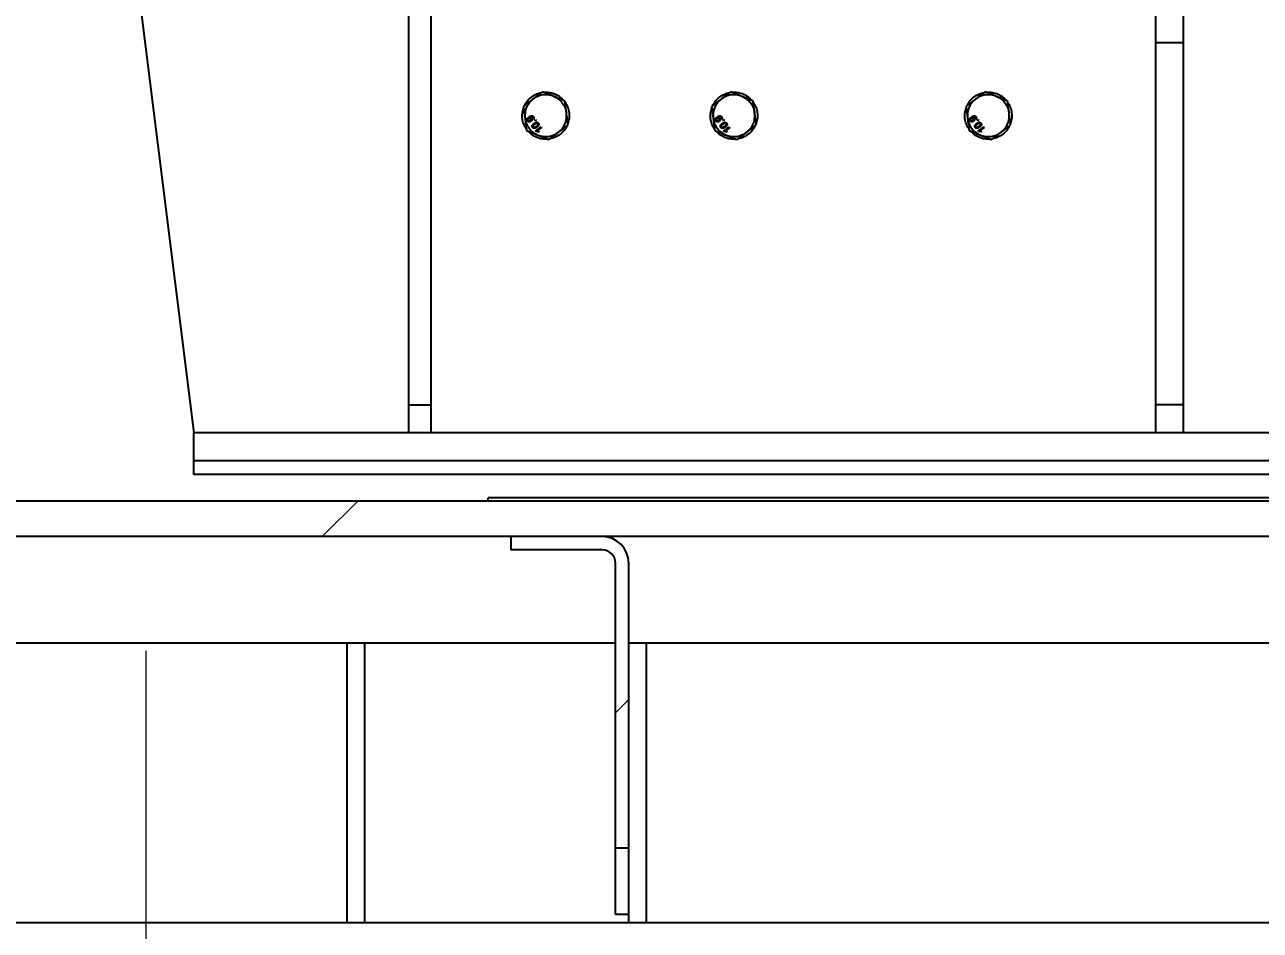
# Model space of a CAD drawing. Header units: millimetres. Extents: x 1293 to 41893, y 1011 to 26911.
# Drawn here: x 31437 to 32028, y 6471 to 6904 of the extents above; entities that cross this region are included whole.
import ezdxf

# ---------------------------------------------------------------- set-up
doc = ezdxf.new("R2010")
doc.units = ezdxf.units.MM
doc.header["$LTSCALE"] = 50
doc.linetypes.add('CENTERX2', pattern=[20.32, 12.7, -2.54, 2.54, -2.54])
for name, color, linetype in [('CAPA_1', 7, 'Continuous'), ('MAQUINAS', 11, 'Continuous'), ('STRUC', 4, 'Continuous')]:
    doc.layers.add(name, color=color, linetype=linetype)
doc.styles.add('SLDTEXTSTYLE0', font='TXT', dxfattribs={"width": 0.75})
doc.dimstyles.new('SLDDIMSTYLE0', dxfattribs={"dimtxt": 100, "dimasz": 100, "dimexe": 0, "dimexo": 0.0625, "dimgap": 25, "dimtad": 2, "dimdec": 0, "dimlfac": 1.5, "dimrnd": 1e-09, "dimzin": 12, "dimdsep": 46, "dimtxsty": 'SLDTEXTSTYLE0', "dimsah": 1, "dimcen": 0.09, "dimadec": 0, "dimazin": 3, "dimtfac": 1, "dimtdec": 0, "dimtofl": 0, "dimtmove": 0, "dimatfit": 3, "dimfxl": 1, "dimfrac": 2, "dimtolj": 1, "dimtzin": 12, "dimarcsym": 0})

# ---------------------------------------------------------------- blocks, each defined once
blk = doc.blocks.new('_D_36')
at = {"layer": 'CAPA_1', "transparency": 16777216}
for p, q in [((30433.48, 6916.47), (30433.48, 4682.7)), ((31494.97, 5040.86), (31494.97, 4682.7)), ((30433.48, 4732.7), (31494.97, 4732.7))]:
    blk.add_line(p, q, dxfattribs=at)
for points in [[(30433.48, 4732.7), (30533.48, 4717.31), (30533.48, 4748.08)], [(31494.97, 4732.7), (31394.97, 4748.08), (31394.97, 4717.31)]]:
    blk.add_solid(points, dxfattribs=at)
at = {"layer": 'CAPA_1', "transparency": 16777216, "insert": (30816.45, 4861.6), "char_height": 100, "attachment_point": 1, "style": 'SLDTEXTSTYLE0'}
blk.add_mtext('1592', dxfattribs=at)
blk = doc.blocks.new('_D_37')
at = {"layer": 'CAPA_1', "transparency": 16777216}
for p, q in [((32334.55, 7018.82), (32334.55, 4682.7)), ((31494.97, 5040.86), (31494.97, 4682.7)), ((31494.97, 4732.7), (32334.55, 4732.7))]:
    blk.add_line(p, q, dxfattribs=at)
for points in [[(31494.97, 4732.7), (31594.97, 4717.31), (31594.97, 4748.08)], [(32334.55, 4732.7), (32234.55, 4748.08), (32234.55, 4717.31)]]:
    blk.add_solid(points, dxfattribs=at)
at = {"layer": 'CAPA_1', "transparency": 16777216, "insert": (31766.98, 4861.6), "char_height": 100, "attachment_point": 1, "style": 'SLDTEXTSTYLE0'}
blk.add_mtext('1259', dxfattribs=at)

msp = doc.modelspace()

# ---------------------------------------------------------------- hatches: boundary and pattern name
at = {"layer": 'CAPA_1', "linetype": 'Continuous', "lineweight": 18}
h = msp.add_hatch(dxfattribs=at)
h.set_pattern_fill('ANSI34', color=256, scale=50, style=0)
h.paths.add_polyline_path([(32835.610707, 6659.0981266), (32835.610707, 6676.0314599), (30722.4942232, 6676.0314599), (30722.4942232, 6659.0981266)], flags=0)
h = msp.add_hatch(dxfattribs=at)
h.set_pattern_fill('ANSI32', color=256, scale=50, angle=3e-322, style=0)
edge = h.paths.add_edge_path(flags=0)
edge.add_line((31719.4775566, 6646.3981266), (31719.4775566, 6510.1686002))
edge.add_line((31719.4775566, 6510.1686002), (31725.8275566, 6510.1686002))
edge.add_line((31725.8275566, 6510.1686002), (31725.8275566, 6646.3981266))
edge.add_arc((31713.1275566, 6646.3981266), 12.7, 0, 90)
edge.add_line((31713.1275566, 6659.0981266), (31669.4775566, 6659.0981266))
edge.add_line((31669.4775566, 6659.0981266), (31669.4775566, 6652.7481266))
edge.add_line((31669.4775566, 6652.7481266), (31713.1275566, 6652.7481266))
edge.add_arc((31713.1275566, 6646.3981266), 6.35, 0, 90, ccw=False)

# ---------------------------------------------------------------- linework, layer by layer
at = {"color": 7, "linetype": 'Continuous', "lineweight": 25}
for p, q in [((32654.7608899, 6677.5581266), (31658.5942232, 6677.5581266)), ((31658.5942232, 6676.0314599), (31658.5942232, 6677.5581266)), ((32835.610707, 6676.0314599), (30722.4942232, 6676.0314599)), ((32835.610707, 6659.0981266), (30722.4942232, 6659.0981266)), ((31669.4775566, 6659.0981266), (31669.4775566, 6652.7481266)), ((31713.1275566, 6652.7481266), (31669.4775566, 6652.7481266)), ((31719.4775566, 6478.2981266), (31719.4775566, 6646.3981266)), ((31725.8275566, 6478.2981266), (31725.8275566, 6646.3981266)), ((31005.8275566, 6608.2981266), (31719.4775566, 6608.2981266)), ((31725.8275566, 6608.2981266), (32466.1442232, 6608.2981266)), ((31719.4775566, 6510.1686002), (31725.8275566, 6510.1686002)), ((31725.8275566, 6478.2981266), (31719.4775566, 6478.2981266))]:
    msp.add_line(p, q, dxfattribs=at)
for radius in [12.7, 6.35]:
    msp.add_arc((31713.1275566, 6646.3981266), radius, 0, 90, dxfattribs=at)
at = {"layer": 'CAPA_1', "linetype": 'CENTERX2', "lineweight": 18, "ltscale": 0.666667}
msp.add_line((31494.9728899, 6604.3581266), (31494.9728899, 5104.3581266), dxfattribs=at)
at = {"layer": 'MAQUINAS', "linetype": 'Continuous', "lineweight": 25}
for p, q in [((31620.4941996, 7062.0487932), (31620.4941996, 6708.7154599)), ((31631.1608663, 7062.0487932), (31631.1608663, 6708.7154599)), ((31481.5990347, 6998.3488418), (31517.8275332, 6708.7154578)), ((31977.8275501, 6915.3821266), (31977.8275501, 6708.7154599)), ((31991.1608834, 6708.7154599), (31991.1608834, 6915.3821266)), ((31977.8275501, 6895.3821266), (31991.1608834, 6895.3821266)), ((31694.1633923, 6868.2987164), (31693.8850507, 6868.0135834)), ((31694.3592241, 6868.095735), (31694.1659422, 6867.8977372)), ((31694.3592241, 6868.095735), (31694.8077958, 6867.5893071)), ((31784.1633923, 6868.2987164), (31783.8850507, 6868.0135834)), ((31784.3592241, 6868.095735), (31784.1659422, 6867.8977372)), ((31784.3592241, 6868.095735), (31784.8077958, 6867.5893071)), ((31905.830059, 6868.2987164), (31905.5517174, 6868.0135834)), ((31906.0258907, 6868.095735), (31905.8326089, 6867.8977372)), ((31906.0258907, 6868.095735), (31906.4744624, 6867.5893071)), ((31678.5599351, 6859.5201339), (31678.4948727, 6859.4674545)), ((31680.1720131, 6858.5977145), (31679.8694275, 6858.9188308)), ((31680.9135932, 6858.2820974), (31681.2614891, 6858.5498935)), ((31681.1813893, 6857.9342015), (31680.9135932, 6858.2820974)), ((31681.5292852, 6858.2019976), (31681.1813893, 6857.9342015)), ((31681.2258615, 6852.9821248), (31683.9394498, 6855.0709341)), ((31681.2614891, 6858.5498935), (31681.5292852, 6858.2019976)), ((31684.2072459, 6854.7230382), (31682.0926909, 6853.0953402)), ((31683.9394498, 6855.0709341), (31684.2072459, 6854.7230382)), ((31768.5599351, 6859.5201339), (31768.4948727, 6859.4674545)), ((31770.1720131, 6858.5977145), (31769.8694275, 6858.9188308)), ((31770.9135932, 6858.2820974), (31771.2614891, 6858.5498935)), ((31771.1813893, 6857.9342015), (31770.9135932, 6858.2820974)), ((31771.5292852, 6858.2019976), (31771.1813893, 6857.9342015)), ((31771.2258615, 6852.9821248), (31773.9394498, 6855.0709341)), ((31771.2614891, 6858.5498935), (31771.5292852, 6858.2019976)), ((31774.2072459, 6854.7230382), (31772.0926909, 6853.0953402)), ((31773.9394498, 6855.0709341), (31774.2072459, 6854.7230382)), ((31890.2266018, 6859.5201339), (31890.1615394, 6859.4674545)), ((31891.8386798, 6858.5977145), (31891.5360941, 6858.9188308)), ((31892.5802599, 6858.2820974), (31892.9281558, 6858.5498935)), ((31892.8480559, 6857.9342015), (31892.5802599, 6858.2820974)), ((31893.1959519, 6858.2019976), (31892.8480559, 6857.9342015)), ((31892.8925282, 6852.9821248), (31895.6061165, 6855.0709341)), ((31892.9281558, 6858.5498935), (31893.1959519, 6858.2019976)), ((31895.8739126, 6854.7230382), (31893.7593576, 6853.0953402)), ((31895.6061165, 6855.0709341), (31895.8739126, 6854.7230382)), ((31681.3982553, 6852.7581668), (31681.2258615, 6852.9821248)), ((31682.0926909, 6853.0953402), (31682.9748042, 6852.777093)), ((31682.9748042, 6852.777093), (31682.6540876, 6852.5302185)), ((31771.3982553, 6852.7581668), (31771.2258615, 6852.9821248)), ((31772.0926909, 6853.0953402), (31772.9748042, 6852.777093)), ((31772.9748042, 6852.777093), (31772.6540876, 6852.5302185)), ((31893.0649219, 6852.7581668), (31892.8925282, 6852.9821248)), ((31893.7593576, 6853.0953402), (31894.6414708, 6852.777093)), ((31894.6414708, 6852.777093), (31894.3207543, 6852.5302185)), ((31620.4941996, 6722.0487923), (31631.1608663, 6722.0487923)), ((31991.1608834, 6722.0487932), (31977.8275501, 6722.0487932)), ((32654.7608899, 6708.7154599), (31517.8275501, 6708.7154599)), ((31517.8275501, 6688.7154599), (31517.8275501, 6708.7154599)), ((32654.7608899, 6695.3821266), (31517.8275501, 6695.3821266)), ((32654.7608899, 6688.7154599), (31517.8275501, 6688.7154599))]:
    msp.add_line(p, q, dxfattribs=at)
for points, knots in [([(31680.0611458, 6868.3063427), (31679.3368665, 6867.748822), (31677.7867076, 6866.5555731), (31676.2857592, 6865.4002043), (31675.4860975, 6864.7846575)], [0, 0, 0, 0, 0.4672290805, 1, 1, 1, 1]), ([(31684.6361941, 6871.8280278), (31683.8365324, 6871.212481), (31682.335584, 6870.0571122), (31680.7854251, 6868.8638633), (31680.0611458, 6868.3063427)], [0, 0, 0, 0, 0.53277091955, 1, 1, 1, 1]), ([(31689.9735871, 6869.6267623), (31689.1286204, 6869.9752463), (31687.320157, 6870.7210988), (31685.5691041, 6871.4432739), (31684.6361941, 6871.8280278)], [0, 0, 0, 0, 0.46722908045, 1, 1, 1, 1]), ([(31695.31098, 6867.4254969), (31694.37807, 6867.8102508), (31692.6270171, 6868.5324258), (31690.8185537, 6869.2782784), (31689.9735871, 6869.6267623)], [0, 0, 0, 0, 0.5327709195, 1, 1, 1, 1]), ([(31696.0733247, 6861.7025462), (31695.9526373, 6862.6085508), (31695.6943329, 6864.5476523), (31695.4442284, 6866.4251961), (31695.31098, 6867.4254969)], [0, 0, 0, 0, 0.4672290805, 1, 1, 1, 1]), ([(31770.0611458, 6868.3063427), (31769.3368665, 6867.748822), (31767.7867076, 6866.5555731), (31766.2857592, 6865.4002043), (31765.4860975, 6864.7846575)], [0, 0, 0, 0, 0.4672290805, 1, 1, 1, 1]), ([(31774.6361941, 6871.8280278), (31773.8365324, 6871.212481), (31772.335584, 6870.0571122), (31770.7854251, 6868.8638633), (31770.0611458, 6868.3063427)], [0, 0, 0, 0, 0.5327709195, 1, 1, 1, 1]), ([(31779.9735871, 6869.6267623), (31779.1286204, 6869.9752463), (31777.320157, 6870.7210988), (31775.5691041, 6871.4432739), (31774.6361941, 6871.8280278)], [0, 0, 0, 0, 0.4672290805, 1, 1, 1, 1]), ([(31785.31098, 6867.4254969), (31784.37807, 6867.8102508), (31782.6270171, 6868.5324258), (31780.8185537, 6869.2782784), (31779.9735871, 6869.6267623)], [0, 0, 0, 0, 0.5327709195, 1, 1, 1, 1]), ([(31786.0733247, 6861.7025462), (31785.9526373, 6862.6085508), (31785.6943329, 6864.5476523), (31785.4442284, 6866.4251961), (31785.31098, 6867.4254969)], [0, 0, 0, 0, 0.4672290805, 1, 1, 1, 1]), ([(31891.7278125, 6868.3063427), (31891.0035331, 6867.748822), (31889.4533742, 6866.5555731), (31887.9524258, 6865.4002043), (31887.1527642, 6864.7846575)], [0, 0, 0, 0, 0.4672290805, 1, 1, 1, 1]), ([(31896.3028608, 6871.8280278), (31895.5031991, 6871.212481), (31894.0022507, 6870.0571122), (31892.4520918, 6868.8638633), (31891.7278125, 6868.3063427)], [0, 0, 0, 0, 0.5327709195, 1, 1, 1, 1]), ([(31901.6402537, 6869.6267623), (31900.795287, 6869.9752463), (31898.9868237, 6870.7210988), (31897.2357708, 6871.4432739), (31896.3028608, 6871.8280278)], [0, 0, 0, 0, 0.4672290805, 1, 1, 1, 1]), ([(31906.9776467, 6867.4254969), (31906.0447366, 6867.8102508), (31904.2936838, 6868.5324258), (31902.4852204, 6869.2782784), (31901.6402537, 6869.6267623)], [0, 0, 0, 0, 0.5327709195, 1, 1, 1, 1]), ([(31907.7399914, 6861.7025462), (31907.619304, 6862.6085508), (31907.3609995, 6864.5476523), (31907.1108951, 6866.4251961), (31906.9776467, 6867.4254969)], [0, 0, 0, 0, 0.4672290805, 1, 1, 1, 1]), ([(31675.4860975, 6864.7846575), (31675.6193459, 6863.7843567), (31675.8694503, 6861.9068129), (31676.1277548, 6859.9677115), (31676.2484422, 6859.0617069)], [0, 0, 0, 0, 0.5327709195, 1, 1, 1, 1]), ([(31696.8356694, 6855.9795956), (31696.702421, 6856.9798964), (31696.4523165, 6858.8574402), (31696.194012, 6860.7965416), (31696.0733247, 6861.7025462)], [0, 0, 0, 0, 0.5327709195, 1, 1, 1, 1]), ([(31765.4860975, 6864.7846575), (31765.6193459, 6863.7843567), (31765.8694503, 6861.9068129), (31766.1277548, 6859.9677115), (31766.2484422, 6859.0617069)], [0, 0, 0, 0, 0.5327709195, 1, 1, 1, 1]), ([(31786.8356694, 6855.9795956), (31786.702421, 6856.9798964), (31786.4523165, 6858.8574402), (31786.194012, 6860.7965416), (31786.0733247, 6861.7025462)], [0, 0, 0, 0, 0.5327709195, 1, 1, 1, 1]), ([(31887.1527642, 6864.7846575), (31887.2860125, 6863.7843567), (31887.536117, 6861.9068129), (31887.7944215, 6859.9677115), (31887.9151088, 6859.0617069)], [0, 0, 0, 0, 0.5327709195, 1, 1, 1, 1]), ([(31908.502336, 6855.9795956), (31908.3690876, 6856.9798964), (31908.1189832, 6858.8574402), (31907.8606787, 6860.7965416), (31907.7399914, 6861.7025462)], [0, 0, 0, 0, 0.5327709195, 1, 1, 1, 1]), ([(31676.2484422, 6859.0617069), (31676.3691295, 6858.1557023), (31676.627434, 6856.2166008), (31676.8775384, 6854.339057), (31677.0107868, 6853.3387562)], [0, 0, 0, 0, 0.4672290805, 1, 1, 1, 1]), ([(31677.5060067, 6857.8146168), (31677.4535889, 6857.8935522), (31677.348769, 6858.0513992), (31677.2793137, 6858.3302816), (31677.2780621, 6858.6153625), (31677.3817383, 6858.9818158), (31677.6689771, 6859.3701418), (31677.9621528, 6859.6062118), (31678.1091182, 6859.7245509)], [0, 0, 0, 0, 0.1250635897, 0.2500895576, 0.3751100052, 0.5001693996, 0.7494409524, 1, 1, 1, 1]), ([(31679.046931, 6857.6762688), (31678.9257334, 6857.5955329), (31678.7431365, 6857.4738958), (31678.459175, 6857.4065617), (31678.2402598, 6857.4003853), (31678.0268007, 6857.4394911), (31677.7554019, 6857.548497), (31677.6059256, 6857.7079973), (31677.5060067, 6857.8146168)], [0, 0, 0, 0, 0.2498688585, 0.3764535287, 0.5003476657, 0.6272386366, 0.7508240847, 1, 1, 1, 1]), ([(31677.7781068, 6858.1089048), (31677.7291289, 6858.1870474), (31677.6559349, 6858.3038261), (31677.6362508, 6858.487601), (31677.6536472, 6858.6236443), (31677.6995341, 6858.7541155), (31677.7940955, 6858.9118456), (31677.898662, 6859.0020574), (31677.9681365, 6859.0619945)], [0, 0, 0, 0, 0.24901685056, 0.37213839249, 0.49936545582, 0.62356193351, 0.74989269326, 1, 1, 1, 1]), ([(31678.7976169, 6858.0383914), (31678.717867, 6857.9850357), (31678.5585771, 6857.8784648), (31678.3132659, 6857.8410203), (31678.1243555, 6857.8671429), (31677.9434034, 6857.9352326), (31677.8446072, 6858.0390348), (31677.7781068, 6858.1089048)], [0, 0, 0, 0, 0.2502503989, 0.4998417518, 0.6295762976, 0.7506653539, 1, 1, 1, 1]), ([(31677.9681365, 6859.0619945), (31678.0438873, 6859.113136), (31678.1585005, 6859.1905146), (31678.335341, 6859.2389192), (31678.4730585, 6859.2454896), (31678.6068901, 6859.2217318), (31678.7769739, 6859.1518247), (31678.8703806, 6859.051224), (31678.9328583, 6858.9839345)], [0, 0, 0, 0, 0.2499764907, 0.3782221672, 0.5003423322, 0.6274524307, 0.7508110927, 1, 1, 1, 1]), ([(31678.1091182, 6859.7245509), (31678.2754774, 6859.8458893), (31678.6076305, 6860.0881538), (31679.0917549, 6860.2954557), (31679.5060115, 6860.3287372), (31679.811101, 6860.2640992), (31680.085925, 6860.1156753), (31680.2224813, 6859.9605226), (31680.2907882, 6859.8829136)], [0, 0, 0, 0, 0.25048494292, 0.50011851407, 0.62789918518, 0.75009236964, 0.87499367523, 1, 1, 1, 1]), ([(31678.4948727, 6859.4674545), (31678.5733721, 6859.4705156), (31678.7308639, 6859.4766568), (31678.9591547, 6859.4085006), (31679.1701822, 6859.2961652), (31679.2751782, 6859.1779345), (31679.3275588, 6859.1189514)], [0, 0, 0, 0, 0.2489431767, 0.4994502947, 0.7502849385, 1, 1, 1, 1]), ([(31679.9638736, 6859.6598356), (31679.9196635, 6859.7090829), (31679.8312802, 6859.8075365), (31679.6504703, 6859.896122), (31679.4520745, 6859.9268143), (31679.0629032, 6859.8397325), (31678.7833896, 6859.6621226), (31678.5599351, 6859.5201339)], [0, 0, 0, 0, 0.1252073258, 0.2503100191, 0.3753386279, 0.5006201474, 1, 1, 1, 1]), ([(31678.9328583, 6858.9839345), (31678.9824024, 6858.9082558), (31679.0566331, 6858.7948683), (31679.089354, 6858.6165348), (31679.0832615, 6858.4817351), (31679.0480893, 6858.3509065), (31678.9662836, 6858.189382), (31678.864935, 6858.0986547), (31678.7976169, 6858.0383914)], [0, 0, 0, 0, 0.2495205461, 0.3738507837, 0.4998887841, 0.6240955932, 0.7503154422, 1, 1, 1, 1]), ([(31679.3275588, 6859.1189514), (31679.3664168, 6859.0622905), (31679.4441065, 6858.9490071), (31679.5091939, 6858.7526227), (31679.5304558, 6858.5471402), (31679.5064989, 6858.3421055), (31679.442249, 6858.1449283), (31679.3063968, 6857.9042466), (31679.1505088, 6857.7672767), (31679.046931, 6857.6762688)], [0, 0, 0, 0, 0.1250740585, 0.2500636243, 0.3732612247, 0.5001992382, 0.6242961009, 0.7503685137, 1, 1, 1, 1]), ([(31679.8868812, 6854.7216045), (31679.8326734, 6854.8022663), (31679.7243023, 6854.9635238), (31679.6504925, 6855.2501699), (31679.674206, 6855.5448688), (31679.9217364, 6856.076597), (31680.2946599, 6856.3952981), (31680.5926671, 6856.6499757)], [0, 0, 0, 0, 0.125373348, 0.2506437386, 0.375697515, 0.5011131747, 1, 1, 1, 1]), ([(31679.8694275, 6858.9188308), (31679.9185312, 6858.9771936), (31680.0072126, 6859.0825971), (31680.0734251, 6859.2452283), (31680.0817105, 6859.3763101), (31680.0625838, 6859.4785051), (31680.0240539, 6859.5755172), (31679.9839328, 6859.6317306), (31679.9638736, 6859.6598356)], [0, 0, 0, 0, 0.2764767993, 0.4993179598, 0.6237184282, 0.7494961879, 0.8747561628, 1, 1, 1, 1]), ([(31681.9316475, 6854.910496), (31681.7749826, 6854.7965196), (31681.4620392, 6854.5688479), (31681.0106815, 6854.3623784), (31680.6231622, 6854.3104673), (31680.3329887, 6854.3597667), (31680.0779278, 6854.5015876), (31679.9506055, 6854.6482171), (31679.8868812, 6854.7216045)], [0, 0, 0, 0, 0.2504817087, 0.5003455958, 0.6317049057, 0.7502211388, 0.8749866995, 1, 1, 1, 1]), ([(31680.2029165, 6854.9588158), (31680.1654071, 6855.0183751), (31680.0903899, 6855.1374909), (31680.0791177, 6855.3527688), (31680.130704, 6855.557638), (31680.3630056, 6855.9103545), (31680.6387845, 6856.1275285), (31680.859376, 6856.3012429)], [0, 0, 0, 0, 0.1247447425, 0.2494837578, 0.3744708184, 0.4996480989, 1, 1, 1, 1]), ([(31680.2907882, 6859.8829136), (31680.3567709, 6859.7825569), (31680.4559905, 6859.6316486), (31680.5066742, 6859.3961386), (31680.5070195, 6859.1575457), (31680.4117147, 6858.8647204), (31680.2519977, 6858.6868101), (31680.1720131, 6858.5977145)], [0, 0, 0, 0, 0.2498594906, 0.3757183909, 0.500481002, 0.7498462328, 1, 1, 1, 1]), ([(31680.6666619, 6854.7409773), (31680.622165, 6854.7425872), (31680.5332001, 6854.7458059), (31680.4051857, 6854.7872052), (31680.2901412, 6854.8576085), (31680.2319949, 6854.925076), (31680.2029165, 6854.9588158)], [0, 0, 0, 0, 0.2501584562, 0.5001555724, 0.7500324303, 1, 1, 1, 1]), ([(31680.5926671, 6856.6499757), (31680.7491347, 6856.7639532), (31681.0616925, 6856.9916334), (31681.5090704, 6857.1949642), (31681.8952663, 6857.2487387), (31682.1862684, 6857.2023213), (31682.4446946, 6857.0573037), (31682.5716975, 6856.9106099), (31682.6352591, 6856.8371934)], [0, 0, 0, 0, 0.2504758129, 0.5003473544, 0.6257683408, 0.7501761831, 0.8749696966, 1, 1, 1, 1]), ([(31681.6627642, 6855.2575551), (31681.5100251, 6855.146345), (31681.2809295, 6854.9795396), (31680.9452486, 6854.7986629), (31680.7594425, 6854.760189), (31680.6666619, 6854.7409773)], [0, 0, 0, 0, 0.5003723119, 0.7505151407, 1, 1, 1, 1]), ([(31680.859376, 6856.3012429), (31681.0830202, 6856.4691422), (31681.3626205, 6856.6790502), (31681.7611611, 6856.8163798), (31681.9717947, 6856.8116748), (31682.1766729, 6856.7482825), (31682.2736734, 6856.6468642), (31682.3221527, 6856.596177)], [0, 0, 0, 0, 0.5004095025, 0.6256126137, 0.7505796735, 0.875343692, 1, 1, 1, 1]), ([(31682.3221527, 6856.596177), (31682.3591234, 6856.5364322), (31682.4330853, 6856.4169096), (31682.440319, 6856.2024346), (31682.3924831, 6855.9972586), (31682.1563386, 6855.6475562), (31681.8821084, 6855.4308713), (31681.6627642, 6855.2575551)], [0, 0, 0, 0, 0.1246963828, 0.2494616582, 0.3744323466, 0.4996371137, 1, 1, 1, 1]), ([(31682.8403445, 6856.029828), (31682.795739, 6855.9159012), (31682.7064629, 6855.6878814), (31682.4011622, 6855.3006984), (31682.1194453, 6855.0665703), (31681.9316475, 6854.910496)], [0, 0, 0, 0, 0.249753552, 0.499871473, 1, 1, 1, 1]), ([(31682.6352591, 6856.8371934), (31682.7142409, 6856.7152307), (31682.832865, 6856.532053), (31682.864281, 6856.2794412), (31682.860433, 6856.1358216), (31682.8470406, 6856.0651588), (31682.8403445, 6856.029828)], [0, 0, 0, 0, 0.4987953461, 0.7491482596, 0.8745764119, 1, 1, 1, 1]), ([(31692.2606211, 6852.4579104), (31692.9849004, 6853.0154311), (31694.5350593, 6854.20868), (31696.0360077, 6855.3640488), (31696.8356694, 6855.9795956)], [0, 0, 0, 0, 0.46722908045, 1, 1, 1, 1]), ([(31766.2484422, 6859.0617069), (31766.3691295, 6858.1557023), (31766.627434, 6856.2166008), (31766.8775384, 6854.339057), (31767.0107868, 6853.3387562)], [0, 0, 0, 0, 0.4672290805, 1, 1, 1, 1]), ([(31767.5060067, 6857.8146168), (31767.4535889, 6857.8935522), (31767.348769, 6858.0513992), (31767.2793137, 6858.3302816), (31767.2780621, 6858.6153625), (31767.3817383, 6858.9818158), (31767.6689771, 6859.3701418), (31767.9621528, 6859.6062118), (31768.1091182, 6859.7245509)], [0, 0, 0, 0, 0.1250635897, 0.2500895576, 0.3751100052, 0.5001693996, 0.7494409524, 1, 1, 1, 1]), ([(31769.046931, 6857.6762688), (31768.9257334, 6857.5955329), (31768.7431365, 6857.4738958), (31768.459175, 6857.4065617), (31768.2402598, 6857.4003853), (31768.0268007, 6857.4394911), (31767.7554019, 6857.548497), (31767.6059256, 6857.7079973), (31767.5060067, 6857.8146168)], [0, 0, 0, 0, 0.2498688585, 0.3764535287, 0.5003476657, 0.6272386366, 0.7508240847, 1, 1, 1, 1]), ([(31767.7781068, 6858.1089048), (31767.7291289, 6858.1870474), (31767.6559349, 6858.3038261), (31767.6362508, 6858.487601), (31767.6536472, 6858.6236443), (31767.6995341, 6858.7541155), (31767.7940955, 6858.9118456), (31767.898662, 6859.0020574), (31767.9681365, 6859.0619945)], [0, 0, 0, 0, 0.2490168506, 0.3721383925, 0.4993654558, 0.6235619335, 0.7498926933, 1, 1, 1, 1]), ([(31768.7976169, 6858.0383914), (31768.717867, 6857.9850357), (31768.5585771, 6857.8784648), (31768.3132659, 6857.8410203), (31768.1243555, 6857.8671429), (31767.9434034, 6857.9352326), (31767.8446072, 6858.0390348), (31767.7781068, 6858.1089048)], [0, 0, 0, 0, 0.2502503989, 0.4998417518, 0.6295762976, 0.7506653539, 1, 1, 1, 1]), ([(31767.9681365, 6859.0619945), (31768.0438873, 6859.113136), (31768.1585005, 6859.1905146), (31768.335341, 6859.2389192), (31768.4730585, 6859.2454896), (31768.6068901, 6859.2217318), (31768.7769739, 6859.1518247), (31768.8703806, 6859.051224), (31768.9328583, 6858.9839345)], [0, 0, 0, 0, 0.2499764907, 0.3782221671, 0.5003423322, 0.6274524307, 0.7508110927, 1, 1, 1, 1]), ([(31768.1091182, 6859.7245509), (31768.2754774, 6859.8458893), (31768.6076305, 6860.0881538), (31769.0917549, 6860.2954557), (31769.5060115, 6860.3287372), (31769.811101, 6860.2640992), (31770.085925, 6860.1156753), (31770.2224813, 6859.9605226), (31770.2907882, 6859.8829136)], [0, 0, 0, 0, 0.2504849429, 0.5001185141, 0.6278991852, 0.7500923696, 0.8749936752, 1, 1, 1, 1]), ([(31768.4948727, 6859.4674545), (31768.5733721, 6859.4705156), (31768.7308639, 6859.4766568), (31768.9591547, 6859.4085006), (31769.1701822, 6859.2961652), (31769.2751782, 6859.1779345), (31769.3275588, 6859.1189514)], [0, 0, 0, 0, 0.2489431768, 0.4994502947, 0.7502849385, 1, 1, 1, 1]), ([(31769.9638736, 6859.6598356), (31769.9196635, 6859.7090829), (31769.8312802, 6859.8075365), (31769.6504703, 6859.896122), (31769.4520745, 6859.9268143), (31769.0629032, 6859.8397325), (31768.7833896, 6859.6621226), (31768.5599351, 6859.5201339)], [0, 0, 0, 0, 0.1252073258, 0.2503100191, 0.3753386279, 0.5006201474, 1, 1, 1, 1]), ([(31768.9328583, 6858.9839345), (31768.9824024, 6858.9082558), (31769.0566331, 6858.7948683), (31769.089354, 6858.6165348), (31769.0832615, 6858.4817351), (31769.0480893, 6858.3509065), (31768.9662836, 6858.189382), (31768.864935, 6858.0986547), (31768.7976169, 6858.0383914)], [0, 0, 0, 0, 0.2495205461, 0.3738507838, 0.4998887841, 0.6240955932, 0.7503154422, 1, 1, 1, 1]), ([(31769.3275588, 6859.1189514), (31769.3664168, 6859.0622905), (31769.4441065, 6858.9490071), (31769.5091939, 6858.7526227), (31769.5304558, 6858.5471402), (31769.5064989, 6858.3421055), (31769.442249, 6858.1449283), (31769.3063968, 6857.9042466), (31769.1505088, 6857.7672767), (31769.046931, 6857.6762688)], [0, 0, 0, 0, 0.1250740585, 0.2500636243, 0.3732612247, 0.5001992382, 0.6242961009, 0.7503685137, 1, 1, 1, 1]), ([(31769.8868812, 6854.7216045), (31769.8326734, 6854.8022663), (31769.7243023, 6854.9635238), (31769.6504925, 6855.2501699), (31769.674206, 6855.5448688), (31769.9217364, 6856.076597), (31770.2946599, 6856.3952981), (31770.5926671, 6856.6499757)], [0, 0, 0, 0, 0.125373348, 0.2506437386, 0.375697515, 0.5011131747, 1, 1, 1, 1]), ([(31769.8694275, 6858.9188308), (31769.9185312, 6858.9771936), (31770.0072126, 6859.0825971), (31770.0734251, 6859.2452283), (31770.0817105, 6859.3763101), (31770.0625838, 6859.4785051), (31770.0240539, 6859.5755172), (31769.9839328, 6859.6317306), (31769.9638736, 6859.6598356)], [0, 0, 0, 0, 0.2764767993, 0.4993179598, 0.6237184282, 0.7494961879, 0.8747561628, 1, 1, 1, 1]), ([(31771.9316475, 6854.910496), (31771.7749826, 6854.7965196), (31771.4620392, 6854.5688479), (31771.0106815, 6854.3623784), (31770.6231622, 6854.3104673), (31770.3329887, 6854.3597667), (31770.0779278, 6854.5015876), (31769.9506055, 6854.6482171), (31769.8868812, 6854.7216045)], [0, 0, 0, 0, 0.2504817087, 0.5003455958, 0.6317049057, 0.7502211388, 0.8749866995, 1, 1, 1, 1]), ([(31770.2029165, 6854.9588158), (31770.1654071, 6855.0183751), (31770.0903899, 6855.1374909), (31770.0791177, 6855.3527688), (31770.130704, 6855.557638), (31770.3630056, 6855.9103545), (31770.6387845, 6856.1275285), (31770.859376, 6856.3012429)], [0, 0, 0, 0, 0.1247447425, 0.24948375779, 0.37447081842, 0.49964809889, 1, 1, 1, 1]), ([(31770.2907882, 6859.8829136), (31770.3567709, 6859.7825569), (31770.4559905, 6859.6316486), (31770.5066742, 6859.3961386), (31770.5070195, 6859.1575457), (31770.4117147, 6858.8647204), (31770.2519977, 6858.6868101), (31770.1720131, 6858.5977145)], [0, 0, 0, 0, 0.2498594906, 0.3757183909, 0.500481002, 0.7498462328, 1, 1, 1, 1]), ([(31770.6666619, 6854.7409773), (31770.622165, 6854.7425872), (31770.5332001, 6854.7458059), (31770.4051857, 6854.7872052), (31770.2901412, 6854.8576085), (31770.2319949, 6854.925076), (31770.2029165, 6854.9588158)], [0, 0, 0, 0, 0.25015845617, 0.50015557244, 0.75003243026, 1, 1, 1, 1]), ([(31770.5926671, 6856.6499757), (31770.7491347, 6856.7639532), (31771.0616925, 6856.9916334), (31771.5090704, 6857.1949642), (31771.8952663, 6857.2487387), (31772.1862684, 6857.2023213), (31772.4446946, 6857.0573037), (31772.5716975, 6856.9106099), (31772.6352591, 6856.8371934)], [0, 0, 0, 0, 0.2504758129, 0.5003473544, 0.6257683408, 0.7501761831, 0.8749696966, 1, 1, 1, 1]), ([(31771.6627642, 6855.2575551), (31771.5100251, 6855.146345), (31771.2809295, 6854.9795396), (31770.9452486, 6854.7986629), (31770.7594425, 6854.760189), (31770.6666619, 6854.7409773)], [0, 0, 0, 0, 0.5003723119, 0.7505151407, 1, 1, 1, 1]), ([(31770.859376, 6856.3012429), (31771.0830202, 6856.4691422), (31771.3626205, 6856.6790502), (31771.7611611, 6856.8163798), (31771.9717947, 6856.8116748), (31772.1766729, 6856.7482825), (31772.2736734, 6856.6468642), (31772.3221527, 6856.596177)], [0, 0, 0, 0, 0.5004095025, 0.6256126137, 0.7505796735, 0.875343692, 1, 1, 1, 1]), ([(31772.3221527, 6856.596177), (31772.3591234, 6856.5364322), (31772.4330853, 6856.4169096), (31772.440319, 6856.2024346), (31772.3924831, 6855.9972586), (31772.1563386, 6855.6475562), (31771.8821084, 6855.4308713), (31771.6627642, 6855.2575551)], [0, 0, 0, 0, 0.1246963828, 0.2494616582, 0.3744323466, 0.4996371137, 1, 1, 1, 1]), ([(31772.8403445, 6856.029828), (31772.795739, 6855.9159012), (31772.7064629, 6855.6878814), (31772.4011622, 6855.3006984), (31772.1194453, 6855.0665703), (31771.9316475, 6854.910496)], [0, 0, 0, 0, 0.249753552, 0.499871473, 1, 1, 1, 1]), ([(31772.6352591, 6856.8371934), (31772.7142409, 6856.7152307), (31772.832865, 6856.532053), (31772.864281, 6856.2794412), (31772.860433, 6856.1358216), (31772.8470406, 6856.0651588), (31772.8403445, 6856.029828)], [0, 0, 0, 0, 0.4987953461, 0.7491482596, 0.8745764119, 1, 1, 1, 1]), ([(31782.2606211, 6852.4579104), (31782.9849004, 6853.0154311), (31784.5350593, 6854.20868), (31786.0360077, 6855.3640488), (31786.8356694, 6855.9795956)], [0, 0, 0, 0, 0.4672290805, 1, 1, 1, 1]), ([(31887.9151088, 6859.0617069), (31888.0357962, 6858.1557023), (31888.2941006, 6856.2166008), (31888.5442051, 6854.339057), (31888.6774535, 6853.3387562)], [0, 0, 0, 0, 0.4672290805, 1, 1, 1, 1]), ([(31889.1726734, 6857.8146168), (31889.1202556, 6857.8935522), (31889.0154357, 6858.0513992), (31888.9459804, 6858.3302816), (31888.9447287, 6858.6153625), (31889.0484049, 6858.9818158), (31889.3356438, 6859.3701418), (31889.6288194, 6859.6062118), (31889.7757849, 6859.7245509)], [0, 0, 0, 0, 0.1250635897, 0.2500895576, 0.3751100052, 0.5001693996, 0.7494409524, 1, 1, 1, 1]), ([(31890.7135977, 6857.6762688), (31890.5924001, 6857.5955329), (31890.4098032, 6857.4738958), (31890.1258417, 6857.4065617), (31889.9069265, 6857.4003853), (31889.6934673, 6857.4394911), (31889.4220686, 6857.548497), (31889.2725923, 6857.7079973), (31889.1726734, 6857.8146168)], [0, 0, 0, 0, 0.2498688585, 0.3764535287, 0.5003476657, 0.6272386366, 0.7508240847, 1, 1, 1, 1]), ([(31889.4447735, 6858.1089048), (31889.3957956, 6858.1870474), (31889.3226016, 6858.3038261), (31889.3029174, 6858.487601), (31889.3203139, 6858.6236443), (31889.3662008, 6858.7541155), (31889.4607622, 6858.9118456), (31889.5653287, 6859.0020574), (31889.6348032, 6859.0619945)], [0, 0, 0, 0, 0.2490168506, 0.3721383925, 0.4993654558, 0.6235619335, 0.7498926933, 1, 1, 1, 1]), ([(31890.4642836, 6858.0383914), (31890.3845337, 6857.9850357), (31890.2252438, 6857.8784648), (31889.9799326, 6857.8410203), (31889.7910222, 6857.8671429), (31889.6100701, 6857.9352326), (31889.5112739, 6858.0390348), (31889.4447735, 6858.1089048)], [0, 0, 0, 0, 0.2502503989, 0.4998417518, 0.6295762976, 0.7506653539, 1, 1, 1, 1]), ([(31889.6348032, 6859.0619945), (31889.7105539, 6859.113136), (31889.8251671, 6859.1905146), (31890.0020076, 6859.2389192), (31890.1397252, 6859.2454896), (31890.2735567, 6859.2217318), (31890.4436406, 6859.1518247), (31890.5370473, 6859.051224), (31890.599525, 6858.9839345)], [0, 0, 0, 0, 0.2499764907, 0.3782221672, 0.5003423322, 0.6274524307, 0.7508110927, 1, 1, 1, 1]), ([(31889.7757849, 6859.7245509), (31889.9421441, 6859.8458893), (31890.2742971, 6860.0881538), (31890.7584215, 6860.2954557), (31891.1726781, 6860.3287372), (31891.4777676, 6860.2640992), (31891.7525917, 6860.1156753), (31891.889148, 6859.9605226), (31891.9574548, 6859.8829136)], [0, 0, 0, 0, 0.2504849429, 0.5001185141, 0.6278991852, 0.7500923696, 0.8749936752, 1, 1, 1, 1]), ([(31890.1615394, 6859.4674545), (31890.2400387, 6859.4705156), (31890.3975306, 6859.4766568), (31890.6258214, 6859.4085006), (31890.8368488, 6859.2961652), (31890.9418448, 6859.1779345), (31890.9942254, 6859.1189514)], [0, 0, 0, 0, 0.2489431767, 0.4994502947, 0.7502849385, 1, 1, 1, 1]), ([(31891.6305403, 6859.6598356), (31891.5863301, 6859.7090829), (31891.4979469, 6859.8075365), (31891.3171369, 6859.896122), (31891.1187412, 6859.9268143), (31890.7295698, 6859.8397325), (31890.4500563, 6859.6621226), (31890.2266018, 6859.5201339)], [0, 0, 0, 0, 0.1252073258, 0.2503100191, 0.3753386279, 0.5006201474, 1, 1, 1, 1]), ([(31890.599525, 6858.9839345), (31890.649069, 6858.9082558), (31890.7232998, 6858.7948683), (31890.7560207, 6858.6165348), (31890.7499282, 6858.4817351), (31890.7147559, 6858.3509065), (31890.6329502, 6858.189382), (31890.5316017, 6858.0986547), (31890.4642836, 6858.0383914)], [0, 0, 0, 0, 0.2495205461, 0.3738507837, 0.4998887841, 0.6240955932, 0.7503154422, 1, 1, 1, 1]), ([(31890.9942254, 6859.1189514), (31891.0330834, 6859.0622905), (31891.1107732, 6858.9490071), (31891.1758606, 6858.7526227), (31891.1971225, 6858.5471402), (31891.1731656, 6858.3421055), (31891.1089157, 6858.1449283), (31890.9730634, 6857.9042466), (31890.8171754, 6857.7672767), (31890.7135977, 6857.6762688)], [0, 0, 0, 0, 0.1250740585, 0.2500636243, 0.3732612247, 0.5001992382, 0.6242961009, 0.7503685137, 1, 1, 1, 1]), ([(31891.5535478, 6854.7216045), (31891.4993401, 6854.8022663), (31891.390969, 6854.9635238), (31891.3171592, 6855.2501699), (31891.3408726, 6855.5448688), (31891.588403, 6856.076597), (31891.9613266, 6856.3952981), (31892.2593338, 6856.6499757)], [0, 0, 0, 0, 0.125373348, 0.2506437386, 0.375697515, 0.5011131747, 1, 1, 1, 1]), ([(31891.5360941, 6858.9188308), (31891.5851978, 6858.9771936), (31891.6738792, 6859.0825971), (31891.7400918, 6859.2452283), (31891.7483772, 6859.3763101), (31891.7292505, 6859.4785051), (31891.6907206, 6859.5755172), (31891.6505995, 6859.6317306), (31891.6305403, 6859.6598356)], [0, 0, 0, 0, 0.2764767993, 0.4993179598, 0.6237184282, 0.7494961879, 0.8747561628, 1, 1, 1, 1]), ([(31893.5983141, 6854.910496), (31893.4416492, 6854.7965196), (31893.1287058, 6854.5688479), (31892.6773482, 6854.3623784), (31892.2898289, 6854.3104673), (31891.9996553, 6854.3597667), (31891.7445945, 6854.5015876), (31891.6172722, 6854.6482171), (31891.5535478, 6854.7216045)], [0, 0, 0, 0, 0.2504817087, 0.5003455958, 0.6317049057, 0.7502211388, 0.8749866995, 1, 1, 1, 1]), ([(31891.8695832, 6854.9588158), (31891.8320737, 6855.0183751), (31891.7570565, 6855.1374909), (31891.7457844, 6855.3527688), (31891.7973707, 6855.557638), (31892.0296723, 6855.9103545), (31892.3054511, 6856.1275285), (31892.5260427, 6856.3012429)], [0, 0, 0, 0, 0.1247447425, 0.2494837578, 0.3744708184, 0.4996480989, 1, 1, 1, 1]), ([(31891.9574548, 6859.8829136), (31892.0234376, 6859.7825569), (31892.1226571, 6859.6316486), (31892.1733409, 6859.3961386), (31892.1736862, 6859.1575457), (31892.0783814, 6858.8647204), (31891.9186644, 6858.6868101), (31891.8386798, 6858.5977145)], [0, 0, 0, 0, 0.24985949056, 0.37571839091, 0.50048100198, 0.74984623285, 1, 1, 1, 1]), ([(31892.3333285, 6854.7409773), (31892.2888317, 6854.7425872), (31892.1998668, 6854.7458059), (31892.0718524, 6854.7872052), (31891.9568078, 6854.8576085), (31891.8986616, 6854.925076), (31891.8695832, 6854.9588158)], [0, 0, 0, 0, 0.2501584562, 0.5001555724, 0.7500324303, 1, 1, 1, 1]), ([(31892.2593338, 6856.6499757), (31892.4158014, 6856.7639532), (31892.7283592, 6856.9916334), (31893.175737, 6857.1949642), (31893.561933, 6857.2487387), (31893.8529351, 6857.2023213), (31894.1113613, 6857.0573037), (31894.2383641, 6856.9106099), (31894.3019257, 6856.8371934)], [0, 0, 0, 0, 0.2504758129, 0.5003473544, 0.6257683408, 0.7501761831, 0.8749696966, 1, 1, 1, 1]), ([(31893.3294309, 6855.2575551), (31893.1766917, 6855.146345), (31892.9475962, 6854.9795396), (31892.6119152, 6854.7986629), (31892.4261092, 6854.760189), (31892.3333285, 6854.7409773)], [0, 0, 0, 0, 0.5003723119, 0.7505151407, 1, 1, 1, 1]), ([(31892.5260427, 6856.3012429), (31892.7496869, 6856.4691422), (31893.0292872, 6856.6790502), (31893.4278278, 6856.8163798), (31893.6384613, 6856.8116748), (31893.8433396, 6856.7482825), (31893.9403401, 6856.6468642), (31893.9888194, 6856.596177)], [0, 0, 0, 0, 0.5004095025, 0.6256126137, 0.7505796735, 0.875343692, 1, 1, 1, 1]), ([(31893.9888194, 6856.596177), (31894.0257901, 6856.5364322), (31894.0997519, 6856.4169096), (31894.1069857, 6856.2024346), (31894.0591497, 6855.9972586), (31893.8230052, 6855.6475562), (31893.548775, 6855.4308713), (31893.3294309, 6855.2575551)], [0, 0, 0, 0, 0.1246963828, 0.2494616582, 0.3744323466, 0.4996371137, 1, 1, 1, 1]), ([(31894.5070112, 6856.029828), (31894.4624056, 6855.9159012), (31894.3731295, 6855.6878814), (31894.0678288, 6855.3006984), (31893.786112, 6855.0665703), (31893.5983141, 6854.910496)], [0, 0, 0, 0, 0.249753552, 0.499871473, 1, 1, 1, 1]), ([(31894.3019257, 6856.8371934), (31894.3809076, 6856.7152307), (31894.4995317, 6856.532053), (31894.5309477, 6856.2794412), (31894.5270997, 6856.1358216), (31894.5137073, 6856.0651588), (31894.5070112, 6856.029828)], [0, 0, 0, 0, 0.4987953461, 0.7491482596, 0.8745764119, 1, 1, 1, 1]), ([(31903.9272877, 6852.4579104), (31904.651567, 6853.0154311), (31906.201726, 6854.20868), (31907.7026744, 6855.3640488), (31908.502336, 6855.9795956)], [0, 0, 0, 0, 0.4672290805, 1, 1, 1, 1]), ([(31677.0107868, 6853.3387562), (31677.9436969, 6852.9540023), (31679.6947497, 6852.2318273), (31681.5032131, 6851.4859747), (31682.3481798, 6851.1374908)], [0, 0, 0, 0, 0.5327709195, 1, 1, 1, 1]), ([(31682.6540876, 6852.5302185), (31682.4532079, 6852.6167657), (31682.0521431, 6852.789561), (31681.6159661, 6852.7686194), (31681.3982553, 6852.7581668)], [0, 0, 0, 0, 0.5008657323, 1, 1, 1, 1]), ([(31682.3481798, 6851.1374908), (31683.1931465, 6850.7890068), (31685.0016098, 6850.0431543), (31686.7526627, 6849.3209792), (31687.6855728, 6848.9362253)], [0, 0, 0, 0, 0.4672290805, 1, 1, 1, 1]), ([(31687.6855728, 6848.9362253), (31688.4852344, 6849.5517721), (31689.9861828, 6850.7071409), (31691.5363417, 6851.9003898), (31692.2606211, 6852.4579104)], [0, 0, 0, 0, 0.5327709195, 1, 1, 1, 1]), ([(31767.0107868, 6853.3387562), (31767.9436969, 6852.9540023), (31769.6947497, 6852.2318273), (31771.5032131, 6851.4859747), (31772.3481798, 6851.1374908)], [0, 0, 0, 0, 0.5327709195, 1, 1, 1, 1]), ([(31772.6540876, 6852.5302185), (31772.4532079, 6852.6167657), (31772.0521431, 6852.789561), (31771.6159661, 6852.7686194), (31771.3982553, 6852.7581668)], [0, 0, 0, 0, 0.5008657323, 1, 1, 1, 1]), ([(31772.3481798, 6851.1374908), (31773.1931465, 6850.7890068), (31775.0016098, 6850.0431543), (31776.7526627, 6849.3209792), (31777.6855728, 6848.9362253)], [0, 0, 0, 0, 0.4672290805, 1, 1, 1, 1]), ([(31777.6855728, 6848.9362253), (31778.4852344, 6849.5517721), (31779.9861828, 6850.7071409), (31781.5363417, 6851.9003898), (31782.2606211, 6852.4579104)], [0, 0, 0, 0, 0.53277091955, 1, 1, 1, 1]), ([(31888.6774535, 6853.3387562), (31889.6103635, 6852.9540023), (31891.3614164, 6852.2318273), (31893.1698798, 6851.4859747), (31894.0148465, 6851.1374908)], [0, 0, 0, 0, 0.5327709195, 1, 1, 1, 1]), ([(31894.3207543, 6852.5302185), (31894.1198746, 6852.6167657), (31893.7188097, 6852.789561), (31893.2826328, 6852.7686194), (31893.0649219, 6852.7581668)], [0, 0, 0, 0, 0.5008657323, 1, 1, 1, 1]), ([(31894.0148465, 6851.1374908), (31894.8598131, 6850.7890068), (31896.6682765, 6850.0431543), (31898.4193294, 6849.3209792), (31899.3522394, 6848.9362253)], [0, 0, 0, 0, 0.4672290805, 1, 1, 1, 1]), ([(31899.3522394, 6848.9362253), (31900.1519011, 6849.5517721), (31901.6528495, 6850.7071409), (31903.2030084, 6851.9003898), (31903.9272877, 6852.4579104)], [0, 0, 0, 0, 0.5327709195, 1, 1, 1, 1])]:
    msp.add_open_spline(points, degree=3, knots=knots, dxfattribs=at)
for points in [[(31675.9655797, 6865.1537433), (31676.4009057, 6865.9386883), (31677.2715577, 6867.5085784), (31679.2375012, 6869.3763456), (31681.5461099, 6870.7989539), (31683.2865112, 6871.238946), (31684.1567119, 6871.458942)], [(31680.0611458, 6868.3063427), (31679.409429, 6867.7214004), (31678.1059955, 6866.5515159), (31676.82318, 6864.2332135), (31676.0987704, 6861.6846114), (31676.1985516, 6859.9360084), (31676.2484422, 6859.0617069)], [(31689.9735871, 6869.6267623), (31689.1411538, 6869.8986945), (31687.4762873, 6870.4425588), (31684.8271708, 6870.3943584), (31682.2578119, 6869.7474144), (31680.7933678, 6868.7866999), (31680.0611458, 6868.3063427)], [(31685.1955729, 6871.5973269), (31686.019747, 6871.6161784), (31687.6680954, 6871.6538814), (31690.0740451, 6871.0207052), (31692.3168334, 6869.9439477), (31693.5478727, 6868.8471269), (31694.1633923, 6868.2987164)], [(31689.9735871, 6869.6267623), (31690.7556997, 6869.2328181), (31692.3199249, 6868.4449296), (31694.1648742, 6866.5432715), (31695.5311753, 6864.2731695), (31695.8926082, 6862.5594207), (31696.0733247, 6861.7025462)], [(31695.3908766, 6866.8257102), (31695.8529959, 6866.0562343), (31696.7772346, 6864.5172825), (31697.4117967, 6861.8808419), (31697.4895073, 6859.170224), (31697.000351, 6857.4429962), (31696.7557728, 6856.5793823)], [(31765.9655797, 6865.1537433), (31766.4009057, 6865.9386883), (31767.2715577, 6867.5085784), (31769.2375012, 6869.3763456), (31771.5461099, 6870.7989539), (31773.2865112, 6871.238946), (31774.1567119, 6871.458942)], [(31770.0611458, 6868.3063427), (31769.409429, 6867.7214004), (31768.1059955, 6866.5515159), (31766.82318, 6864.2332135), (31766.0987704, 6861.6846114), (31766.1985516, 6859.9360084), (31766.2484422, 6859.0617069)], [(31779.9735871, 6869.6267623), (31779.1411538, 6869.8986945), (31777.4762873, 6870.4425588), (31774.8271708, 6870.3943584), (31772.2578119, 6869.7474144), (31770.7933678, 6868.7866999), (31770.0611458, 6868.3063427)], [(31775.1955729, 6871.5973269), (31776.019747, 6871.6161784), (31777.6680954, 6871.6538814), (31780.0740451, 6871.0207052), (31782.3168334, 6869.9439477), (31783.5478727, 6868.8471269), (31784.1633923, 6868.2987164)], [(31779.9735871, 6869.6267623), (31780.7556997, 6869.2328181), (31782.3199249, 6868.4449296), (31784.1648742, 6866.5432715), (31785.5311753, 6864.2731695), (31785.8926082, 6862.5594207), (31786.0733247, 6861.7025462)], [(31785.3908766, 6866.8257102), (31785.8529959, 6866.0562343), (31786.7772346, 6864.5172825), (31787.4117967, 6861.8808419), (31787.4895073, 6859.170224), (31787.000351, 6857.4429962), (31786.7557728, 6856.5793823)], [(31887.6322464, 6865.1537433), (31888.0675724, 6865.9386883), (31888.9382244, 6867.5085784), (31890.9041679, 6869.3763456), (31893.2127766, 6870.7989539), (31894.9531779, 6871.238946), (31895.8233786, 6871.458942)], [(31891.7278125, 6868.3063427), (31891.0760957, 6867.7214004), (31889.7726621, 6866.5515159), (31888.4898466, 6864.2332135), (31887.7654371, 6861.6846114), (31887.8652182, 6859.9360084), (31887.9151088, 6859.0617069)], [(31901.6402537, 6869.6267623), (31900.8078205, 6869.8986945), (31899.142954, 6870.4425588), (31896.4938375, 6870.3943584), (31893.9244786, 6869.7474144), (31892.4600345, 6868.7866999), (31891.7278125, 6868.3063427)], [(31896.8622395, 6871.5973269), (31897.6864137, 6871.6161784), (31899.3347621, 6871.6538814), (31901.7407117, 6871.0207052), (31903.9835, 6869.9439477), (31905.2145394, 6868.8471269), (31905.830059, 6868.2987164)], [(31901.6402537, 6869.6267623), (31902.4223663, 6869.2328181), (31903.9865916, 6868.4449296), (31905.8315409, 6866.5432715), (31907.197842, 6864.2731695), (31907.5592749, 6862.5594207), (31907.7399914, 6861.7025462)], [(31907.0575433, 6866.8257102), (31907.5196626, 6866.0562343), (31908.4439013, 6864.5172825), (31909.0784634, 6861.8808419), (31909.156174, 6859.170224), (31908.6670176, 6857.4429962), (31908.4224394, 6856.5793823)], [(31676.9308902, 6853.9385429), (31676.4687709, 6854.7080188), (31675.5445322, 6856.2469706), (31674.9099701, 6858.8834112), (31674.8322595, 6861.5940291), (31675.3214159, 6863.3212569), (31675.5659941, 6864.1848708)], [(31692.2606211, 6852.4579104), (31692.9123378, 6853.0428527), (31694.2157714, 6854.2127372), (31695.4985869, 6856.5310396), (31696.2229964, 6859.0796417), (31696.1232153, 6860.8282447), (31696.0733247, 6861.7025462)], [(31766.9308902, 6853.9385429), (31766.4687709, 6854.7080188), (31765.5445322, 6856.2469706), (31764.9099701, 6858.8834112), (31764.8322595, 6861.5940291), (31765.3214159, 6863.3212569), (31765.5659941, 6864.1848708)], [(31782.2606211, 6852.4579104), (31782.9123378, 6853.0428527), (31784.2157714, 6854.2127372), (31785.4985869, 6856.5310396), (31786.2229964, 6859.0796417), (31786.1232153, 6860.8282447), (31786.0733247, 6861.7025462)], [(31888.5975569, 6853.9385429), (31888.1354376, 6854.7080188), (31887.2111989, 6856.2469706), (31886.5766368, 6858.8834112), (31886.4989262, 6861.5940291), (31886.9880826, 6863.3212569), (31887.2326607, 6864.1848708)], [(31903.9272877, 6852.4579104), (31904.5790045, 6853.0428527), (31905.8824381, 6854.2127372), (31907.1652535, 6856.5310396), (31907.8896631, 6859.0796417), (31907.7898819, 6860.8282447), (31907.7399914, 6861.7025462)], [(31676.2484422, 6859.0617069), (31676.4291586, 6858.2048324), (31676.7905916, 6856.4910836), (31678.1568926, 6854.2209816), (31680.001842, 6852.3193235), (31681.5660672, 6851.531435), (31682.3481798, 6851.1374908)], [(31696.3561872, 6855.6105098), (31695.9208611, 6854.8255648), (31695.0502091, 6853.2556747), (31693.0842656, 6851.3879075), (31690.775657, 6849.9652992), (31689.0352556, 6849.5253071), (31688.165055, 6849.3053111)], [(31766.2484422, 6859.0617069), (31766.4291586, 6858.2048324), (31766.7905916, 6856.4910836), (31768.1568926, 6854.2209816), (31770.001842, 6852.3193235), (31771.5660672, 6851.531435), (31772.3481798, 6851.1374908)], [(31786.3561872, 6855.6105098), (31785.9208611, 6854.8255648), (31785.0502091, 6853.2556747), (31783.0842656, 6851.3879075), (31780.775657, 6849.9652992), (31779.0352556, 6849.5253071), (31778.165055, 6849.3053111)], [(31887.9151088, 6859.0617069), (31888.0958253, 6858.2048324), (31888.4572582, 6856.4910836), (31889.8235593, 6854.2209816), (31891.6685086, 6852.3193235), (31893.2327338, 6851.531435), (31894.0148465, 6851.1374908)], [(31908.0228538, 6855.6105098), (31907.5875278, 6854.8255648), (31906.7168758, 6853.2556747), (31904.7509323, 6851.3879075), (31902.4423236, 6849.9652992), (31900.7019223, 6849.5253071), (31899.8317216, 6849.3053111)], [(31687.126194, 6849.1669262), (31686.2287486, 6849.151457), (31684.4338579, 6849.1205188), (31681.8333523, 6849.8891922), (31679.4470331, 6851.1772018), (31678.1957881, 6852.4644375), (31677.5701656, 6853.1080554)], [(31682.3481798, 6851.1374908), (31683.180613, 6850.8655586), (31684.8454795, 6850.3216943), (31687.4945961, 6850.3698947), (31690.063955, 6851.0168387), (31691.528399, 6851.9775532), (31692.2606211, 6852.4579104)], [(31777.126194, 6849.1669262), (31776.2287486, 6849.151457), (31774.4338579, 6849.1205188), (31771.8333523, 6849.8891922), (31769.4470331, 6851.1772018), (31768.1957881, 6852.4644375), (31767.5701656, 6853.1080554)], [(31772.3481798, 6851.1374908), (31773.180613, 6850.8655586), (31774.8454795, 6850.3216943), (31777.4945961, 6850.3698947), (31780.063955, 6851.0168387), (31781.528399, 6851.9775532), (31782.2606211, 6852.4579104)], [(31898.7928606, 6849.1669262), (31897.8954153, 6849.151457), (31896.1005246, 6849.1205188), (31893.500019, 6849.8891922), (31891.1136997, 6851.1772018), (31889.8624548, 6852.4644375), (31889.2368323, 6853.1080554)], [(31894.0148465, 6851.1374908), (31894.8472797, 6850.8655586), (31896.5121462, 6850.3216943), (31899.1612627, 6850.3698947), (31901.7306216, 6851.0168387), (31903.1950657, 6851.9775532), (31903.9272877, 6852.4579104)]]:
    msp.add_open_spline(points, degree=3, dxfattribs=at)
at = {"layer": 'STRUC', "linetype": 'Continuous', "lineweight": 25}
for p, q in [((31590.9875566, 6608.2981266), (31590.9875566, 6474.5087932)), ((31599.4542232, 6608.2981266), (31599.4542232, 6474.5087932)), ((31725.8942232, 6474.5087932), (31725.8942232, 6608.2981266)), ((31734.3608899, 6474.5087932), (31734.3608899, 6608.2981266)), ((29523.8275566, 6474.5087932), (32835.610707, 6474.5087932))]:
    msp.add_line(p, q, dxfattribs=at)

# ---------------------------------------------------------------- dimensions: what is measured, and where the dimension line sits
at = {"layer": 'CAPA_1'}
for base, p1, p2, picture, middle in [((32334.5488858, 4732.6981266), (31494.9728899, 5104.3581266), (32334.5488858, 7082.3240911), '_D_37', (31914.7608879, 4732.6981266)), ((31494.9728899, 4732.6981266), (30433.4775501, 6979.9687932), (31494.9728899, 5104.3581266), '_D_36', (30964.22522, 4732.6981266))]:
    dim = msp.add_linear_dim(base=base, p1=p1, p2=p2, angle=0, dimstyle='SLDDIMSTYLE0', dxfattribs=at)
    dim.commit()
    dim.dimension.update_dxf_attribs({"geometry": picture, "text_midpoint": middle, "dimtype": 160})

doc.saveas('drawing.dxf')
